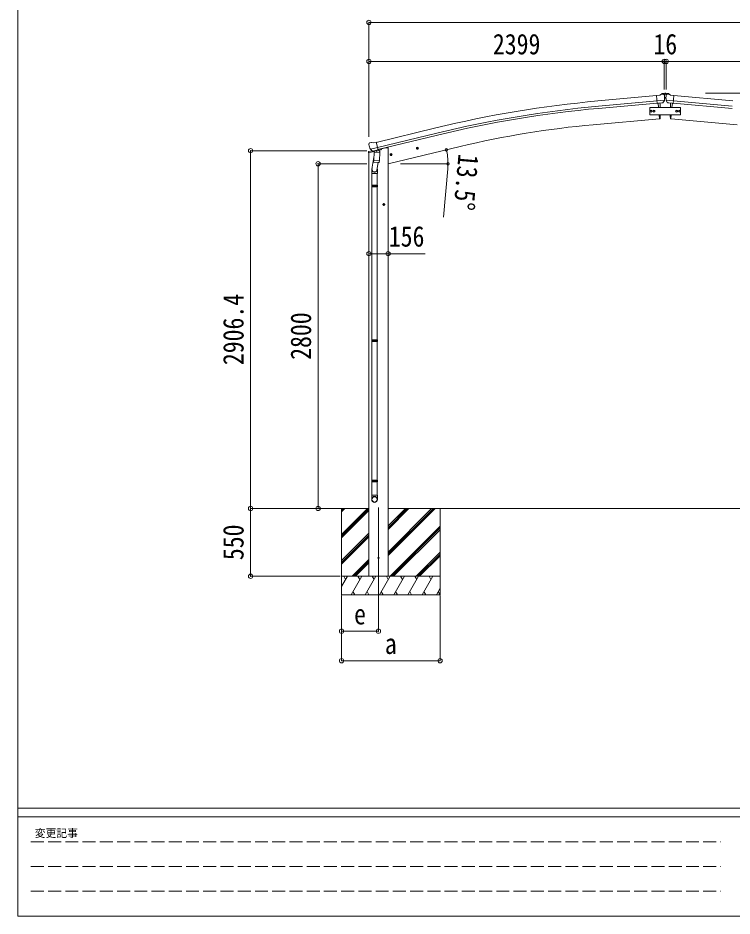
# Model space of a CAD drawing. Units: millimetres at full size. Extents: x -9783 to 33769, y -6828 to 6752.
# Drawn here: x -9783 to -3984, y -6828 to 466 of the extents above; entities that cross this region are included whole.
import ezdxf
from ezdxf.enums import TextEntityAlignment as Align

# ---------------------------------------------------------------- set-up
doc = ezdxf.new("R2010")
doc.units = ezdxf.units.MM
doc.header["$LTSCALE"] = 35
doc.header["$PDMODE"] = 32
doc.header["$PDSIZE"] = 35
doc.linetypes.add('DASHED3', pattern=[4, 3, -1])
for name, color, linetype, lineweight in [('0-0_0', 7, 'Continuous', 9), ('0-1_本体', 4, 'Continuous', 9), ('0-2_部品', 7, 'Continuous', 9), ('0-7_合掌部品', 3, 'Continuous', 9), ('0-8_PARTS2', 2, 'Continuous', 9), ('0-A_寸法', 6, 'Continuous', 9), ('F-0_240', 7, 'Continuous', 9)]:
    doc.layers.add(name, color=color, linetype=linetype, lineweight=lineweight)
doc.styles.add('ＭＳ ゴシック', font='')
doc.styles.get('ＭＳ ゴシック').set_extended_font_data('MS Gothic')

msp = doc.modelspace()

# ---------------------------------------------------------------- linework, layer by layer
at = {"layer": '0-0_0'}
for p, q in [((-7529.73, -3518), (-6933.4, -3518)), ((-7155.65, -3518), (-7155.65, -4218)), ((-7155.65, -3729.23), (-6944.42, -3518)), ((-7155.65, -3545.38), (-7128.27, -3518)), ((-7155.65, -3531.24), (-7142.41, -3518)), ((-7155.65, -3743.37), (-6933.4, -3521.12)), ((-7155.65, -3757.51), (-6933.4, -3535.26)), ((-6777.9, -3518), (-4455.8, -3518)), ((-6777.9, -3900.26), (-6395.64, -3518)), ((-6777.9, -3871.98), (-6423.92, -3518)), ((-6777.9, -3886.12), (-6409.78, -3518)), ((-6777.9, -3688.13), (-6607.77, -3518)), ((-6777.9, -3673.99), (-6621.91, -3518)), ((-6777.9, -3659.85), (-6636.05, -3518)), ((-6355.65, -3518), (-6355.65, -4218)), ((-2274.9, -3518), (-4596.99, -3518)), ((-7155.65, -3941.36), (-6933.4, -3719.11)), ((-6761.79, -4068), (-6355.65, -3661.86)), ((-6747.65, -4068), (-6355.65, -3676)), ((-6733.51, -4068), (-6355.65, -3690.15)), ((-7155.65, -3955.5), (-6933.4, -3733.25)), ((-7155.65, -3969.64), (-6933.4, -3747.4)), ((-7070.16, -4068), (-6933.4, -3931.24)), ((-6549.66, -4068), (-6355.65, -3873.99)), ((-6535.52, -4068), (-6355.65, -3888.13)), ((-6521.37, -4068), (-6355.65, -3902.28)), ((-7056.02, -4068), (-6933.4, -3945.38)), ((-7041.87, -4068), (-6933.4, -3959.53)), ((-6355.65, -4068), (-7155.65, -4068)), ((-7155.65, -4151.83), (-7107.25, -4068)), ((-7122.25, -4093.98), (-7137.25, -4068)), ((-7078.38, -4218), (-6991.78, -4068)), ((-7006.78, -4093.98), (-7021.78, -4068)), ((-6962.91, -4218), (-6876.31, -4068)), ((-6891.31, -4093.98), (-6906.31, -4068)), ((-6847.44, -4218), (-6760.84, -4068)), ((-6775.84, -4093.98), (-6790.84, -4068)), ((-6731.97, -4218), (-6645.37, -4068)), ((-6660.37, -4093.98), (-6675.37, -4068)), ((-6616.5, -4218), (-6529.9, -4068)), ((-6559.9, -4068), (-6544.9, -4093.98)), ((-6501.03, -4218), (-6414.43, -4068)), ((-6429.43, -4093.98), (-6444.43, -4068)), ((-7155.65, -4218), (-6355.65, -4218)), ((-7063.38, -4192.02), (-7048.39, -4218)), ((-6947.91, -4192.02), (-6932.91, -4218)), ((-6832.44, -4192.02), (-6817.44, -4218)), ((-6716.97, -4192.02), (-6701.97, -4218)), ((-6601.5, -4192.02), (-6586.51, -4218)), ((-6486.03, -4192.02), (-6471.03, -4218)), ((-6385.56, -4218), (-6355.65, -4166.19)), ((-6370.56, -4192.02), (-6355.56, -4218))]:
    msp.add_line(p, q, dxfattribs=at)
at = {"layer": '0-1_本体'}
for p, q in [((-5073.83, -208), (-4596.52, -164.68)), ((-5069.92, -251.04), (-4592.81, -207.74)), ((-3982.88, -251.04), (-4459.99, -207.74)), ((-3978.97, -208), (-4456.28, -164.68)), ((-5068.41, -267.76), (-4591.29, -224.45)), ((-3984.39, -267.76), (-4461.51, -224.45)), ((-5110.85, -401.28), (-4572.91, -354.22)), ((-3941.94, -401.28), (-4479.89, -354.22)), ((-6873.38, -544.41), (-6390.53, -426.83)), ((-6380.3, -468.82), (-6863.31, -586.32)), ((-6859.37, -602.75), (-6376.33, -485.13)), ((-6777.9, -718), (-6192.22, -577.39)), ((-6933.4, -627.71), (-6933.4, -4068)), ((-6797.9, -588), (-6831.41, -596.05)), ((-6777.4, -588), (-6797.9, -588)), ((-6777.4, -588), (-6777.4, -4068))]:
    msp.add_line(p, q, dxfattribs=at)
at = {"layer": '0-1_本体', "color": 6}
msp.add_line((-6777.4, -1448.18), (-6933.4, -1448.18), dxfattribs=at)
at = {"layer": '0-1_本体'}
for centre, radius, start, end in [((-4259.82, -9176.58), 9005.44, 95.18612, 103.68612), ((-4259.82, -9176.58), 8962.23, 95.18612, 103.68612), ((-4259.82, -9176.58), 8945.44, 95.18612, 103.68612), ((-4465.88, -7769.58), 7396.48, 95.00259, 103.49741)]:
    msp.add_arc(centre, radius, start, end, dxfattribs=at)
at = {"layer": '0-2_部品'}
for p, q in [((-6934.84, -559.99), (-6934.56, -561.14)), ((-6930.62, -551.41), (-6934.47, -557.71)), ((-6927.52, -549.16), (-6914.34, -546)), ((-6899.78, -548.67), (-6913.04, -545.98)), ((-6899.78, -548.67), (-6873.85, -542.45)), ((-6537.11, -601.57), (-6541.78, -582.12)), ((-6935.96, -628.32), (-6893.26, -618.07)), ((-6935.96, -621.43), (-6935.96, -628.32)), ((-6907.46, -612.22), (-6933.66, -618.51)), ((-6920.78, -600.29), (-6863.27, -586.49)), ((-6903.93, -615.2), (-6920.31, -600.71)), ((-6901.22, -615.77), (-6893.7, -613.97)), ((-6900.38, -615.67), (-6898.85, -615.3)), ((-6898.85, -615.3), (-6862.15, -606.49)), ((-6897.02, -615.53), (-6897.07, -616.27)), ((-6896.31, -617.31), (-6870.5, -623.74)), ((-6889.39, -622.65), (-6894.07, -689.49)), ((-6843.71, -625.85), (-6889.39, -622.65)), ((-6887.62, -619.48), (-6887.85, -622.76)), ((-6868.1, -608.31), (-6869.12, -622.92)), ((-6862.15, -606.49), (-6860.62, -606.12)), ((-6859.07, -604.02), (-6858.12, -604.08)), ((-6858.12, -604.08), (-6844.81, -619.4)), ((-6854.13, -608.68), (-6835.24, -604.14)), ((-6848.38, -692.69), (-6843.71, -625.85)), ((-6844.81, -619.4), (-6845.25, -625.74)), ((-6831.41, -595.96), (-6831.41, -599.28)), ((-6763.09, -645.54), (-6743.64, -640.87)), ((-6758.53, -637.76), (-6760.66, -644.96)), ((-6751.23, -636.01), (-6758.53, -637.76)), ((-6751.03, -652.93), (-6755.7, -633.48)), ((-6746.07, -641.45), (-6751.23, -636.01)), ((-6748.2, -648.65), (-6746.07, -641.45)), ((-6549.17, -594.18), (-6529.72, -589.51)), ((-6544.61, -586.4), (-6546.74, -593.6)), ((-6537.31, -584.65), (-6544.61, -586.4)), ((-6532.15, -590.1), (-6537.31, -584.65)), ((-6534.28, -597.29), (-6532.15, -590.1)), ((-6892.34, -664.73), (-6908.25, -760.9)), ((-6894.93, -701.96), (-6894.06, -689.49)), ((-6894.53, -703.32), (-6894.53, -703.32)), ((-6848.38, -692.69), (-6894.07, -689.49)), ((-6893.08, -704.1), (-6851.39, -707.01)), ((-6856.82, -706.63), (-6867.55, -770.22)), ((-6848.39, -692.69), (-6849.28, -705.38)), ((-6910.4, -798.06), (-6910.4, -763.7)), ((-6864.4, -798.06), (-6910.4, -798.06)), ((-6908.4, -798.06), (-6908.4, -892.06)), ((-6866.4, -798.06), (-6866.4, -892.06)), ((-6864.4, -763.4), (-6864.4, -798.06)), ((-6910.4, -894.06), (-6909.4, -892.06)), ((-6864.4, -894.06), (-6910.4, -894.06)), ((-6864.4, -902.06), (-6910.4, -902.06)), ((-6865.4, -892.06), (-6909.4, -892.06)), ((-6865.4, -904.06), (-6909.4, -904.06)), ((-6908.4, -904.06), (-6908.4, -2148.24)), ((-6866.4, -904.06), (-6866.4, -2148.24)), ((-6864.4, -894.06), (-6865.4, -892.06)), ((-6864.4, -902.06), (-6865.4, -904.06)), ((-6864.4, -894.06), (-6864.4, -902.06)), ((-6801.9, -1048.12), (-6821.9, -1048.12)), ((-6811.9, -1040.61), (-6818.4, -1044.37)), ((-6818.4, -1044.37), (-6818.4, -1051.87)), ((-6818.4, -1051.87), (-6811.9, -1055.63)), ((-6811.9, -1058.12), (-6811.9, -1038.12)), ((-6805.4, -1044.37), (-6811.9, -1040.61)), ((-6910.4, -2150.24), (-6909.4, -2148.24)), ((-6864.4, -2150.24), (-6910.4, -2150.24)), ((-6864.4, -2158.24), (-6910.4, -2158.24)), ((-6865.4, -2148.24), (-6909.4, -2148.24)), ((-6865.4, -2160.24), (-6909.4, -2160.24)), ((-6908.4, -2160.24), (-6908.4, -3288.43)), ((-6866.4, -2160.24), (-6866.4, -3288.43)), ((-6864.4, -2150.24), (-6865.4, -2148.24)), ((-6864.4, -2158.24), (-6865.4, -2160.24)), ((-6864.4, -2150.24), (-6864.4, -2158.24)), ((-6910.4, -3290.43), (-6909.4, -3288.43)), ((-6864.4, -3290.43), (-6910.4, -3290.43)), ((-6864.4, -3298.43), (-6910.4, -3298.43)), ((-6865.4, -3288.43), (-6909.4, -3288.43)), ((-6865.4, -3300.43), (-6909.4, -3300.43)), ((-6908.4, -3300.43), (-6908.4, -3410.43)), ((-6866.4, -3300.43), (-6866.4, -3410.43)), ((-6864.4, -3290.43), (-6865.4, -3288.43)), ((-6864.4, -3298.43), (-6865.4, -3300.43)), ((-6864.4, -3290.43), (-6864.4, -3298.43)), ((-6910.4, -3444.57), (-6910.4, -3410.43)), ((-6864.4, -3410.43), (-6910.4, -3410.43)), ((-6864.4, -3444.57), (-6864.4, -3410.43))]:
    msp.add_line(p, q, dxfattribs=at)
for points in [[(-6868.42, -607.9), (-6858.7, -605.56), (-6873.85, -542.45)], [(-6921.05, -599.72), (-6920.47, -600.56), (-6920.31, -600.71)], [(-6868.42, -607.9), (-6868.65, -608.05), (-6893.42, -613.99), (-6893.7, -613.97)], [(-6760.66, -644.96), (-6755.5, -650.4), (-6748.2, -648.65)], [(-6546.74, -593.6), (-6541.58, -599.04), (-6534.28, -597.29)], [(-6910.4, -894.06), (-6910.4, -902.06), (-6909.4, -904.06)], [(-6811.9, -1055.63), (-6805.4, -1051.87), (-6805.4, -1044.37)], [(-6910.4, -2150.24), (-6910.4, -2158.24), (-6909.4, -2160.24)], [(-6910.4, -3290.43), (-6910.4, -3298.43), (-6909.4, -3300.43)]]:
    msp.add_lwpolyline(points, dxfattribs=at)
for centre, radius in [((-6539.44, -591.85), 8.5), ((-6753.37, -643.21), 8.5), ((-6753.37, -643.21), 7.7), ((-6753.37, -643.21), 6.5), ((-6539.44, -591.85), 7.7), ((-6539.44, -591.85), 6.5), ((-6811.9, -1048.12), 8.5), ((-6811.9, -1048.12), 7.7), ((-6811.9, -1048.12), 6.5)]:
    msp.add_circle(centre, radius, dxfattribs=at)
at = {"layer": '0-2_部品', "color": 4}
msp.add_circle((-6855.4, -3918), 4.5, dxfattribs=at)
at = {"layer": '0-2_部品'}
for centre, radius, start, end in [((-6737.75, -513.89), 202.4, 193.5, 205.09125), ((-6926.35, -554.03), 5, 103.5, 148.5), ((-6913.64, -548.92), 3, 78.5, 103.5), ((-6932.96, -621.43), 3, 103.5, 180), ((-6900.5, -615.18), 0.5, 248.23754, 283.5), ((-6897.51, -615.49), 0.5, 356, 103.5), ((-6896.07, -616.34), 1, 176, 256), ((-6870.15, -622.77), 1.03, 250.03897, 351.96569), ((-6867.5, -608.39), 0.604, 100.59842, 172.20595), ((-6860.74, -605.63), 0.5, 283.5, 318.76246), ((-6836.41, -599.28), 5, 283.5, 0), ((-6892.99, -702.13), 1.95, 175.04017, 217.47766), ((-6892.95, -702.1), 2, 217.40962, 266), ((-6851.25, -705.02), 2, 266, 349.46843), ((-6880.4, -763.7), 30, 177.45142, 180)]:
    msp.add_arc(centre, radius, start, end, dxfattribs=at)
for centre, major_axis, ratio, start_param, end_param in [((-6931.92, -559.28), (-1.57, -2.57), 0.99628, 4.712389, 5.4996506), ((-6901.94, -612.95), (-0.73, -2.92), 0.997631, 5.8041905, 6.6006116), ((-6901.89, -612.72), (2.63, 3.16), 0.650902, 4.0958226, 4.1686332), ((-6901.92, -612.85), (-0.73, -2.92), 0.997631, 0.3902369, 0.4789948), ((-6887.4, -763.4), (23, 0), 0.996195, 2.5560258, 6.5663028), ((-6887.4, -763.4), (21, 0), 0.996195, 2.9349147, 5.9512394), ((-6887.4, -3442.83), (-23, 0), 0.996195, 3.1415927, 6.2831853), ((-6887.4, -3444.57), (-23, 0), 0.996195, 3.1415927, 6.2831853), ((-6887.4, -3444.57), (0, -23.43), 0.981806, 4.712389, 7.8539816)]:
    msp.add_ellipse(centre, major_axis=major_axis, ratio=ratio, start_param=start_param, end_param=end_param, dxfattribs=at)
msp.add_ellipse((-6887.4, -3444.57), major_axis=(21, 0), ratio=0.996195, dxfattribs=at)
at = {"layer": '0-7_合掌部品'}
for p, q in [((-4530.57, -144.91), (-4554.71, -147.02)), ((-4530.57, -144.91), (-4522.57, -144.91)), ((-4522.57, -144.91), (-4498.43, -147.02)), ((-4570.14, -160.24), (-4596.7, -162.56)), ((-4591.05, -227.22), (-4596.7, -162.56)), ((-4533.84, -202.53), (-4592.76, -207.68)), ((-4570.14, -160.24), (-4558.42, -153.47)), ((-4543.52, -151.88), (-4557.18, -153.08)), ((-4545.09, -222.01), (-4534.16, -203.07)), ((-4534.38, -157.64), (-4539.86, -153.04)), ((-4533.32, -159.68), (-4533.2, -161.02)), ((-4532.59, -186.41), (-4520.55, -186.41)), ((-4525.31, -149.63), (-4524.47, -149.63)), ((-4525.31, -182.33), (-4524.47, -182.33)), ((-4519.82, -159.68), (-4519.94, -161.02)), ((-4519.3, -202.53), (-4460.38, -207.68)), ((-4508.05, -222.01), (-4518.98, -203.07)), ((-4518.76, -157.64), (-4513.27, -153.04)), ((-4509.62, -151.88), (-4495.96, -153.08)), ((-4495.07, -152.84), (-4498.43, -147.02)), ((-4495.07, -153.04), (-4495.07, -152.84)), ((-4483, -160.24), (-4494.72, -153.47)), ((-4483, -160.24), (-4456.43, -162.56)), ((-4462.09, -227.22), (-4456.43, -162.56)), ((-4581.08, -226.35), (-4591.05, -227.22)), ((-4584.07, -226.61), (-4581.07, -260.96)), ((-4547.48, -223.41), (-4555.18, -224.08)), ((-4505.66, -223.41), (-4497.95, -224.08)), ((-4472.05, -226.35), (-4472.32, -226.42)), ((-4469.06, -226.61), (-4472.07, -260.96)), ((-4472.05, -226.35), (-4462.09, -227.22)), ((-4575.82, -320.96), (-4572.91, -354.22)), ((-4572.91, -354.22), (-4570.85, -353.96)), ((-4480.23, -354.22), (-4482.29, -353.96)), ((-4477.32, -320.96), (-4480.23, -354.22))]:
    msp.add_line(p, q, dxfattribs=at)
for points in [[(-4558.07, -153.04), (-4558.07, -152.84), (-4554.71, -147.02)], [(-4533.77, -201.89), (-4534.05, -202.88), (-4534.16, -203.07)], [(-4527.83, -148.79), (-4528.67, -148.79), (-4528.67, -149.63), (-4527.83, -149.63)], [(-4527.83, -181.49), (-4528.67, -181.49), (-4528.67, -182.33), (-4527.83, -182.33)], [(-4526.15, -147.95), (-4526.15, -147.11), (-4526.99, -147.11), (-4526.99, -147.95)], [(-4526.99, -150.47), (-4526.99, -151.31), (-4526.15, -151.31), (-4526.15, -150.47)], [(-4526.15, -180.65), (-4526.15, -179.81), (-4526.99, -179.81), (-4526.99, -180.65)], [(-4526.99, -183.17), (-4526.99, -184.01), (-4526.15, -184.01), (-4526.15, -183.17)], [(-4524.47, -149.63), (-4524.47, -148.79), (-4525.31, -148.79)], [(-4524.47, -182.33), (-4524.47, -181.49), (-4525.31, -181.49)], [(-4519.37, -201.89), (-4519.08, -202.88), (-4518.98, -203.07)], [(-4581.08, -226.35), (-4580.81, -226.42), (-4555.44, -224.2), (-4555.18, -224.08)], [(-4472.32, -226.42), (-4497.7, -224.2), (-4497.95, -224.08)]]:
    msp.add_lwpolyline(points, dxfattribs=at)
for points in [[(-4401.57, -320.96), (-4401.57, -260.96), (-4651.57, -260.96), (-4651.57, -320.96)], [(-4649.57, -290.96), (-4645.82, -284.46), (-4638.32, -284.46), (-4634.56, -290.96), (-4638.32, -297.46), (-4645.82, -297.46)], [(-4626.07, -290.96), (-4622.32, -284.46), (-4614.82, -284.46), (-4611.06, -290.96), (-4614.82, -297.46), (-4622.32, -297.46)], [(-4427.06, -290.96), (-4430.82, -284.46), (-4438.32, -284.46), (-4442.07, -290.96), (-4438.32, -297.46), (-4430.82, -297.46)], [(-4403.56, -290.96), (-4407.32, -284.46), (-4414.82, -284.46), (-4418.57, -290.96), (-4414.82, -297.46), (-4407.32, -297.46)]]:
    msp.add_lwpolyline(points, close=True, dxfattribs=at)
for centre, radius in [((-4526.57, -149.21), 3.5), ((-4526.57, -181.91), 3.5), ((-4642.07, -290.96), 8.5), ((-4642.07, -290.96), 7.7), ((-4642.07, -290.96), 6.5), ((-4618.57, -290.96), 8.5), ((-4618.57, -290.96), 7.7), ((-4618.57, -290.96), 6.5), ((-4434.57, -290.96), 8.5), ((-4434.57, -290.96), 7.7), ((-4434.57, -290.96), 6.5), ((-4411.07, -290.96), 8.5), ((-4411.07, -290.96), 7.7), ((-4411.07, -290.96), 6.5)]:
    msp.add_circle(centre, radius, dxfattribs=at)
for centre, radius, start, end in [((-4556.92, -156.07), 3, 95, 120), ((-4543.08, -156.87), 5, 50.00648, 94.99352), ((-4734.83, -178.66), 202.4, 353.4085, 5), ((-4527.83, -147.95), 0.84, 270, 0), ((-4527.83, -150.47), 0.84, 0, 90), ((-4527.83, -180.65), 0.84, 270, 0), ((-4527.83, -183.17), 0.84, 0, 90), ((-4525.31, -147.95), 0.84, 180, 270), ((-4525.31, -150.47), 0.84, 90, 180), ((-4525.31, -180.65), 0.84, 180, 270), ((-4525.31, -183.17), 0.84, 90, 180), ((-4318.31, -178.66), 202.4, 175, 186.5915), ((-4510.06, -156.87), 5, 85.00648, 129.99352), ((-4496.22, -156.07), 3, 60, 85), ((-5466.68, -298.4), 900, 2.3844, 4.64986), ((-3586.46, -298.4), 900, 175.35014, 177.6156), ((-4571.22, -350.99), 3, 277, 356.63919), ((-5466.68, -298.4), 900, 356.63919, 358.56384), ((-3586.46, -298.4), 900, 181.43616, 183.36081), ((-4481.92, -350.99), 3, 183.36081, 263)]:
    msp.add_arc(centre, radius, start, end, dxfattribs=at)
for centre, major_axis, ratio, start_param, end_param in [((-4528.99, -155.63), (-15.35, 3.44), 0.101033, 5.9751426, 5.9753737), ((-4536.31, -159.93), (2.71, -1.31), 0.997474, 0.5366567, 1.3225652), ((-4516.83, -159.93), (-2.71, -1.31), 0.997474, 4.9606201, 5.7465286), ((-4524.15, -155.63), (15.35, 3.44), 0.101033, 0.3078116, 0.3080427), ((-4547.75, -220.42), (1.62, -2.54), 0.997631, 5.8041905, 5.8929484), ((-4547.82, -220.31), (-3.5, 2.17), 0.650902, 2.1145521, 2.1873627), ((-4547.69, -220.5), (1.62, -2.54), 0.997631, 5.965759, 6.7621801), ((-4505.45, -220.5), (-1.62, -2.54), 0.997631, 5.8041905, 6.6006116), ((-4505.32, -220.31), (3.5, 2.17), 0.650902, 4.0958226, 4.1686332), ((-4505.39, -220.42), (-1.62, -2.54), 0.997631, 0.3902369, 0.4789948)]:
    msp.add_ellipse(centre, major_axis=major_axis, ratio=ratio, start_param=start_param, end_param=end_param, dxfattribs=at)
at = {"layer": '0-8_PARTS2'}
msp.add_line((-6855.4, -3508.79), (-6855.4, -4268), dxfattribs=at)
at = {"layer": '0-A_寸法'}
for p, q in [((-6933.4, 430.36), (-6933.4, 113.74)), ((-6933.4, 430.36), (-2119.4, 430.36)), ((-6933.4, 113.74), (-6933.4, -498.49)), ((-6933.4, 113.74), (-4534.4, 113.74)), ((-4534.4, 113.74), (-4534.4, -115.26)), ((-4534.4, 113.74), (-4534.4, -115.26)), ((-4534.4, 113.74), (-4518.4, 113.74)), ((-4518.4, 113.74), (-4518.4, -115.26)), ((-4518.4, 113.74), (-4518.4, -115.26)), ((-4518.4, 113.74), (-2119.4, 113.74)), ((-4518.4, 113.74), (-4518.4, -115.26)), ((-815.38, -145.9), (-4199.17, -145.9)), ((-7893.97, -611.6), (-6948.89, -611.6)), ((-7893.97, -3518), (-7893.97, -611.6)), ((-7346, -718), (-6948.89, -718)), ((-7346, -3518), (-7346, -718)), ((-6676.9, -718), (-6290.04, -718)), ((-6292.9, -760.46), (-6327.26, -1152.96)), ((-6777.4, -1448.18), (-6477.4, -1448.18)), ((-7893.97, -3518), (-7165.86, -3518)), ((-7893.97, -4068), (-7893.97, -3518)), ((-7893.97, -4068), (-7165.86, -4068)), ((-7155.65, -4754.36), (-7155.65, -4225.42)), ((-7155.65, -4514.39), (-7155.65, -4225.42)), ((-6855.4, -4514.39), (-6855.4, -4225.42)), ((-6355.65, -4754.36), (-6355.65, -4225.42)), ((-6855.4, -4514.39), (-7155.65, -4514.39)), ((-7155.65, -4754.36), (-6355.65, -4754.36))]:
    msp.add_line(p, q, dxfattribs=at)
for centre in [(-6304.5, -604.35), (-6291.04, -718)]:
    msp.add_circle(centre, 10.62, dxfattribs=at)
for start, end in [(0, 13.5), (354.99678, 0)]:
    msp.add_arc((-6777.9, -718), 486.86, start, end, dxfattribs=at)
for p in [(-6933.4, 430.36), (-6933.4, 113.74), (-4534.4, 113.74), (-4518.4, 113.74), (-7893.97, -611.6), (-7346, -718), (-6933.4, -1448.18), (-6777.4, -1448.18), (-7893.97, -3518), (-7346, -3518), (-7893.97, -4068), (-7155.65, -4514.39), (-6855.4, -4514.39), (-7155.65, -4754.36), (-6355.65, -4754.36)]:
    msp.add_point(p, dxfattribs=at)
at = {"layer": 'F-0_240', "color": 5}
for p, q in [((-9783.03, 6751.9), (-9783.03, -6828.1)), ((-9783.03, -5953.1), (9396.97, -5953.1)), ((-9783.03, -6023.1), (6285.75, -6023.1)), ((-9783.03, -6828.1), (9396.97, -6828.1))]:
    msp.add_line(p, q, dxfattribs=at)
at = {"layer": 'F-0_240', "color": 4, "linetype": 'DASHED3'}
for p, q in [((-9678.03, -6224.35), (-4074.25, -6224.35)), ((-9678.03, -6425.6), (-4074.25, -6425.6)), ((-9678.03, -6626.85), (-4074.25, -6626.85))]:
    msp.add_line(p, q, dxfattribs=at)

# ---------------------------------------------------------------- texts
at = {"layer": '0-A_寸法', "color": 7, "style": 'ＭＳ ゴシック', "width": 0.85}
for s, p in [('2399', (-5926.4, 120.74)), ('16', (-4622.65, 120.74)), ('156', (-6771.77, -1441.18)), ('e', (-7053.77, -4509.39)), ('a', (-6803.77, -4749.36))]:
    msp.add_text(s, height=166.8, dxfattribs=at).set_placement(p, align=Align.BOTTOM_LEFT)
for s, rotation, p in [('13.5°', 264.997, (-6255.09, -629.51)), ('2906.4', 90, (-7900.97, -2353.55)), ('2800', 90, (-7353, -2310.5)), ('550', 90, (-7900.97, -3937.38))]:
    msp.add_text(s, height=166.8, rotation=rotation, dxfattribs=at).set_placement(p, align=Align.BOTTOM_LEFT)
at = {"layer": 'F-0_240', "style": 'ＭＳ ゴシック'}
msp.add_text('変更記事', height=64.15, dxfattribs=at).set_placement((-9646.27, -6206.85), align=Align.BOTTOM_LEFT)

doc.saveas('drawing.dxf')
